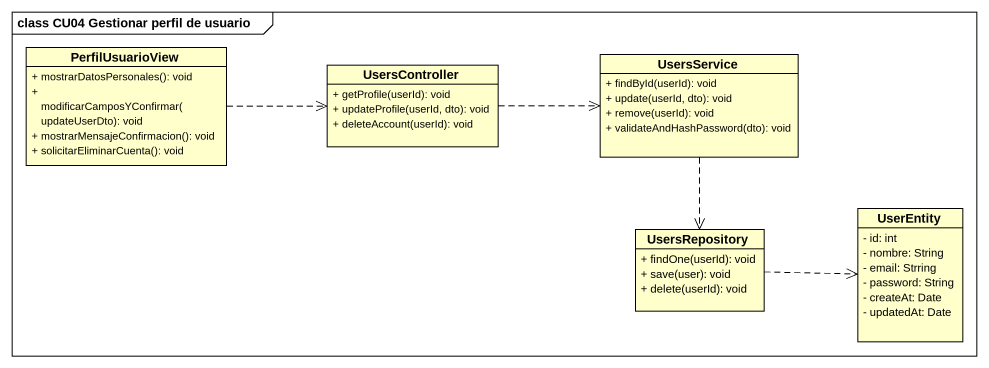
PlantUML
@startuml
mainframe class CU04 Gestionar perfil de usuario
hide circle
hide empty members
skinparam classAttributeIconSize 0
class PerfilUsuarioView {
  + mostrarDatosPersonales(): void
  + modificarCamposYConfirmar(updateUserDto): void
  + mostrarMensajeConfirmacion(): void
  + solicitarEliminarCuenta(): void
}
class UsersService {
  + findById(userId): void
  + update(userId, dto): void
  + remove(userId): void
  + validateAndHashPassword(dto): void
}
class UsersController {
  + getProfile(userId): void
  + updateProfile(userId, dto): void
  + deleteAccount(userId): void
}
class UserEntity {
  - id: int
  - nombre: String
  - email: Strring
  - password: String
  - createAt: Date
  - updatedAt: Date
}
class UsersRepository {
  + findOne(userId): void
  + save(user): void
  + delete(userId): void
}
PerfilUsuarioView .right.> UsersController
UsersService ..> UsersRepository
UsersController .right.> UsersService
UsersRepository .right.> UserEntity
@enduml
